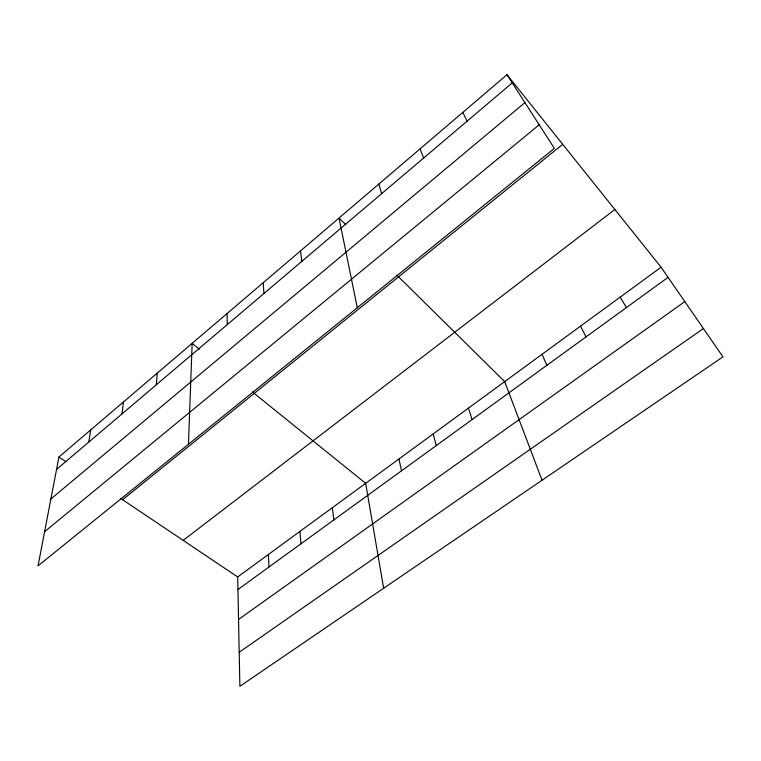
<?xml version="1.0" encoding="UTF-8"?>
<svg xmlns="http://www.w3.org/2000/svg" width="761" height="761" viewBox="0 0 761 761"><rect width="100%" height="100%" fill="white"/><g stroke="black" fill="none" stroke-linecap="round" stroke-linejoin="round"><path stroke-width="1.14" d="M188.452 444.272L192.153 343.344L199.401 349.194M156.309 384.79L157.261 373.118M122.007 413.889L123.463 401.951M88.78 442.074L90.711 429.898M58.949 457L38.05 565.88L554.36 148.395L506.988 74.711L58.949 457L65.836 461.623M56.571 469.394L512.239 82.882M50.892 498.969L524.928 102.602M44.614 531.692L539.188 124.794M122.607 499.72L562.712 144.324M183.192 540.377L614.878 209.494M237.679 576.943L661.081 267.216L722.95 356.861L239.886 686.289L237.679 576.943L120.657 498.407M237.936 589.537L668.072 277.346M238.535 619.454L684.814 301.603M239.201 652.282L703.421 328.552M252.395 391.944L365.651 483.321L383.658 588.243M345.789 224.704L339.025 218.026L357.29 307.748M396.928 275.206L504.686 381.622L542.032 480.239M506.988 74.711L661.081 267.216M620.177 297.132L626.427 307.577M580.519 326.146L586.056 336.866M462.774 112.428L467.149 121.132M542.032 354.303L546.912 365.28M420.091 148.852L423.639 158.041M468.415 408.153L472.077 419.596M378.873 184.029L381.642 193.665M433.18 433.922L436.281 445.575M398.945 458.969L401.513 470.812M300.49 250.902L301.86 261.327M332.31 507.72L333.879 519.906M299.891 531.435L300.995 543.773M263.211 282.712L263.943 293.489M268.357 554.493L269.023 566.974M227.111 313.513L227.254 324.614"/></g></svg>
